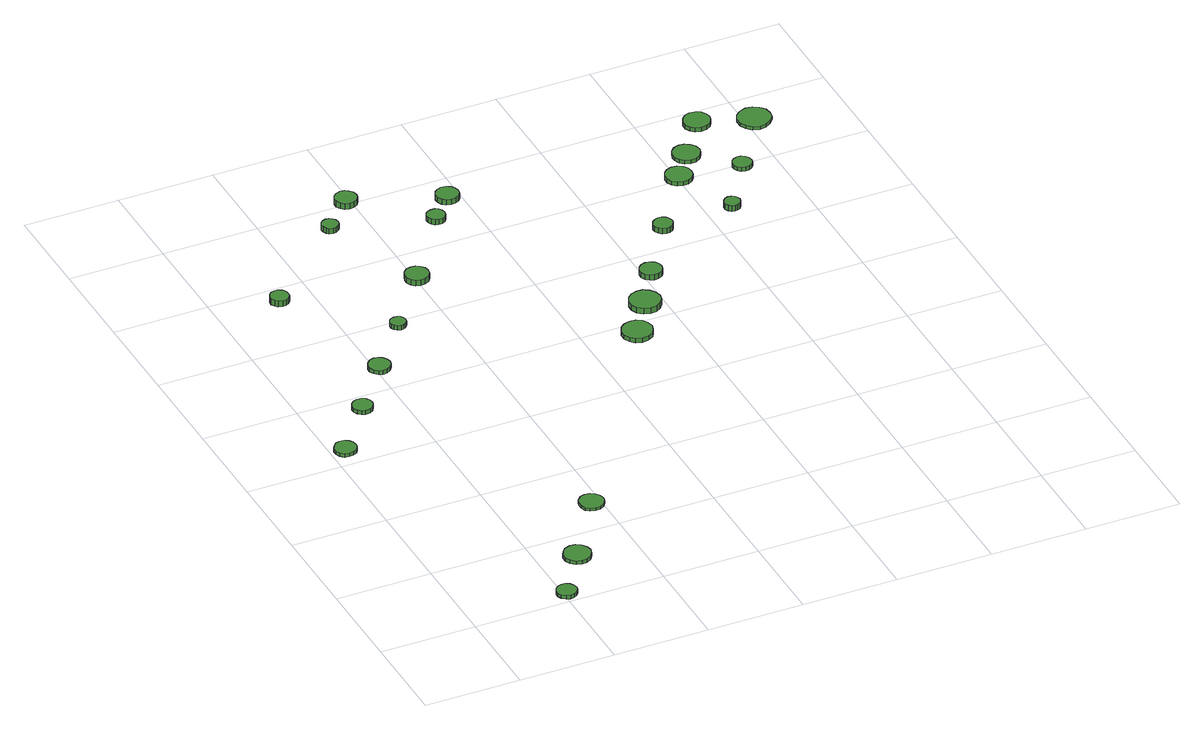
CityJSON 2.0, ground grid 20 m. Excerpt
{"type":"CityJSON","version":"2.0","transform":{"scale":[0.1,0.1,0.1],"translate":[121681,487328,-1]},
"CityObjects":{
"tree1":{"type":"SolitaryVegetationObject","attributes":{"function":"something"},"geometry":[{"type":"MultiSurface","lod":"1","boundaries":[[[0,1,2,3,4,5,6,7,8,9,10,11,12,13,14]],[[15,16,17,18,19,20,21,22,23,24,25,26,27,28,29]],[[0,29,28,1]],[[1,28,27,2]],[[2,27,26,3]],[[3,26,25,4]],[[4,25,24,5]],[[5,24,23,6]],[[6,23,22,7]],[[7,22,21,8]],[[8,21,20,9]],[[9,20,19,10]],[[10,19,18,11]],[[11,18,17,12]],[[12,17,16,13]],[[13,16,15,14]],[[14,15,29,0]]]}]},
"tree2":{"type":"SolitaryVegetationObject","attributes":{"function":"something"},"geometry":[{"type":"MultiSurface","lod":"1","boundaries":[[[30,31,32,33,34,35,36,37,38,39,40,41,42,43,44]],[[45,46,47,48,49,50,51,52,53,54,55,56,57,58,59]],[[30,59,58,31]],[[31,58,57,32]],[[32,57,56,33]],[[33,56,55,34]],[[34,55,54,35]],[[35,54,53,36]],[[36,53,52,37]],[[37,52,51,38]],[[38,51,50,39]],[[39,50,49,40]],[[40,49,48,41]],[[41,48,47,42]],[[42,47,46,43]],[[43,46,45,44]],[[44,45,59,30]]]}]},
"tree3":{"type":"SolitaryVegetationObject","attributes":{"function":"something"},"geometry":[{"type":"MultiSurface","lod":"1","boundaries":[[[60,61,62,63,64,65,66,67,68,69,70,71,72,73,74]],[[75,76,77,78,79,80,81,82,83,84,85,86,87,88,89]],[[60,89,88,61]],[[61,88,87,62]],[[62,87,86,63]],[[63,86,85,64]],[[64,85,84,65]],[[65,84,83,66]],[[66,83,82,67]],[[67,82,81,68]],[[68,81,80,69]],[[69,80,79,70]],[[70,79,78,71]],[[71,78,77,72]],[[72,77,76,73]],[[73,76,75,74]],[[74,75,89,60]]]}]},
"tree4":{"type":"SolitaryVegetationObject","attributes":{"function":"something"},"geometry":[{"type":"MultiSurface","lod":"1","boundaries":[[[90,91,92,93,94,95,96,97,98,99,100,101,102,103,104]],[[105,106,107,108,109,110,111,112,113,114,115,116,117,118,119]],[[90,119,118,91]],[[91,118,117,92]],[[92,117,116,93]],[[93,116,115,94]],[[94,115,114,95]],[[95,114,113,96]],[[96,113,112,97]],[[97,112,111,98]],[[98,111,110,99]],[[99,110,109,100]],[[100,109,108,101]],[[101,108,107,102]],[[102,107,106,103]],[[103,106,105,104]],[[104,105,119,90]]]}]},
"tree5":{"type":"SolitaryVegetationObject","attributes":{"function":"something"},"geometry":[{"type":"MultiSurface","lod":"1","boundaries":[[[120,121,122,123,124,125,126,127,128,129,130,131,132,133,134]],[[135,136,137,138,139,140,141,142,143,144,145,146,147,148,149]],[[120,149,148,121]],[[121,148,147,122]],[[122,147,146,123]],[[123,146,145,124]],[[124,145,144,125]],[[125,144,143,126]],[[126,143,142,127]],[[127,142,141,128]],[[128,141,140,129]],[[129,140,139,130]],[[130,139,138,131]],[[131,138,137,132]],[[132,137,136,133]],[[133,136,135,134]],[[134,135,149,120]]]}]},
"tree6":{"type":"SolitaryVegetationObject","attributes":{"function":"something"},"geometry":[{"type":"MultiSurface","lod":"1","boundaries":[[[150,151,152,153,154,155,156,157,158,159,160,161,162,163,164]],[[165,166,167,168,169,170,171,172,173,174,175,176,177,178,179]],[[150,179,178,151]],[[151,178,177,152]],[[152,177,176,153]],[[153,176,175,154]],[[154,175,174,155]],[[155,174,173,156]],[[156,173,172,157]],[[157,172,171,158]],[[158,171,170,159]],[[159,170,169,160]],[[160,169,168,161]],[[161,168,167,162]],[[162,167,166,163]],[[163,166,165,164]],[[164,165,179,150]]]}]},
"tree7":{"type":"SolitaryVegetationObject","attributes":{"function":"something"},"geometry":[{"type":"MultiSurface","lod":"1","boundaries":[[[180,181,182,183,184,185,186,187,188,189,190,191,192,193,194]],[[195,196,197,198,199,200,201,202,203,204,205,206,207,208,209]],[[180,209,208,181]],[[181,208,207,182]],[[182,207,206,183]],[[183,206,205,184]],[[184,205,204,185]],[[185,204,203,186]],[[186,203,202,187]],[[187,202,201,188]],[[188,201,200,189]],[[189,200,199,190]],[[190,199,198,191]],[[191,198,197,192]],[[192,197,196,193]],[[193,196,195,194]],[[194,195,209,180]]]}]},
"tree8":{"type":"SolitaryVegetationObject","attributes":{"function":"something"},"geometry":[{"type":"MultiSurface","lod":"1","boundaries":[[[210,211,212,213,214,215,216,217,218,219,220,221,222,223,224]],[[225,226,227,228,229,230,231,232,233,234,235,236,237,238,239]],[[210,239,238,211]],[[211,238,237,212]],[[212,237,236,213]],[[213,236,235,214]],[[214,235,234,215]],[[215,234,233,216]],[[216,233,232,217]],[[217,232,231,218]],[[218,231,230,219]],[[219,230,229,220]],[[220,229,228,221]],[[221,228,227,222]],[[222,227,226,223]],[[223,226,225,224]],[[224,225,239,210]]]}]},
"tree9":{"type":"SolitaryVegetationObject","attributes":{"function":"something"},"geometry":[{"type":"MultiSurface","lod":"1","boundaries":[[[240,241,242,243,244,245,246,247,248,249,250,251,252,253,254]],[[255,256,257,258,259,260,261,262,263,264,265,266,267,268,269]],[[240,269,268,241]],[[241,268,267,242]],[[242,267,266,243]],[[243,266,265,244]],[[244,265,264,245]],[[245,264,263,246]],[[246,263,262,247]],[[247,262,261,248]],[[248,261,260,249]],[[249,260,259,250]],[[250,259,258,251]],[[251,258,257,252]],[[252,257,256,253]],[[253,256,255,254]],[[254,255,269,240]]]}]},
"tree10":{"type":"SolitaryVegetationObject","attributes":{"function":"something"},"geometry":[{"type":"MultiSurface","lod":"1","boundaries":[[[270,271,272,273,274,275,276,277,278,279,280,281,282,283,284]],[[285,286,287,288,289,290,291,292,293,294,295,296,297,298,299]],[[270,299,298,271]],[[271,298,297,272]],[[272,297,296,273]],[[273,296,295,274]],[[274,295,294,275]],[[275,294,293,276]],[[276,293,292,277]],[[277,292,291,278]],[[278,291,290,279]],[[279,290,289,280]],[[280,289,288,281]],[[281,288,287,282]],[[282,287,286,283]],[[283,286,285,284]],[[284,285,299,270]]]}]},
"tree11":{"type":"SolitaryVegetationObject","attributes":{"function":"something"},"geometry":[{"type":"MultiSurface","lod":"1","boundaries":[[[300,301,302,303,304,305,306,307,308,309,310,311,312,313,314]],[[315,316,317,318,319,320,321,322,323,324,325,326,327,328,329]],[[300,329,328,301]],[[301,328,327,302]],[[302,327,326,303]],[[303,326,325,304]],[[304,325,324,305]],[[305,324,323,306]],[[306,323,322,307]],[[307,322,321,308]],[[308,321,320,309]],[[309,320,319,310]],[[310,319,318,311]],[[311,318,317,312]],[[312,317,316,313]],[[313,316,315,314]],[[314,315,329,300]]]}]},
"tree12":{"type":"SolitaryVegetationObject","attributes":{"function":"something"},"geometry":[{"type":"MultiSurface","lod":"1","boundaries":[[[330,331,332,333,334,335,336,337,338,339,340,341,342,343,344]],[[345,346,347,348,349,350,351,352,353,354,355,356,357,358,359]],[[330,359,358,331]],[[331,358,357,332]],[[332,357,356,333]],[[333,356,355,334]],[[334,355,354,335]],[[335,354,353,336]],[[336,353,352,337]],[[337,352,351,338]],[[338,351,350,339]],[[339,350,349,340]],[[340,349,348,341]],[[341,348,347,342]],[[342,347,346,343]],[[343,346,345,344]],[[344,345,359,330]]]}]},
"tree13":{"type":"SolitaryVegetationObject","attributes":{"function":"something"},"geometry":[{"type":"MultiSurface","lod":"1","boundaries":[[[360,361,362,363,364,365,366,367,368,369,370,371,372,373,374]],[[375,376,377,378,379,380,381,382,383,384,385,386,387,388,389]],[[360,389,388,361]],[[361,388,387,362]],[[362,387,386,363]],[[363,386,385,364]],[[364,385,384,365]],[[365,384,383,366]],[[366,383,382,367]],[[367,382,381,368]],[[368,381,380,369]],[[369,380,379,370]],[[370,379,378,371]],[[371,378,377,372]],[[372,377,376,373]],[[373,376,375,374]],[[374,375,389,360]]]}]},
"tree14":{"type":"SolitaryVegetationObject","attributes":{"function":"something"},"geometry":[{"type":"MultiSurface","lod":"1","boundaries":[[[390,391,392,393,394,395,396,397,398,399,400,401,402,403,404]],[[405,406,407,408,409,410,411,412,413,414,415,416,417,418,419]],[[390,419,418,391]],[[391,418,417,392]],[[392,417,416,393]],[[393,416,415,394]],[[394,415,414,395]],[[395,414,413,396]],[[396,413,412,397]],[[397,412,411,398]],[[398,411,410,399]],[[399,410,409,400]],[[400,409,408,401]],[[401,408,407,402]],[[402,407,406,403]],[[403,406,405,404]],[[404,405,419,390]]]}]},
"tree15":{"type":"SolitaryVegetationObject","attributes":{"function":"something"},"geometry":[{"type":"MultiSurface","lod":"1","boundaries":[[[420,421,422,423,424,425,426,427,428,429,430,431,432,433,434]],[[435,436,437,438,439,440,441,442,443,444,445,446,447,448,449]],[[420,449,448,421]],[[421,448,447,422]],[[422,447,446,423]],[[423,446,445,424]],[[424,445,444,425]],[[425,444,443,426]],[[426,443,442,427]],[[427,442,441,428]],[[428,441,440,429]],[[429,440,439,430]],[[430,439,438,431]],[[431,438,437,432]],[[432,437,436,433]],[[433,436,435,434]],[[434,435,449,420]]]}]},
"tree16":{"type":"SolitaryVegetationObject","attributes":{"function":"something"},"geometry":[{"type":"MultiSurface","lod":"1","boundaries":[[[450,451,452,453,454,455,456,457,458,459,460,461,462,463,464]],[[465,466,467,468,469,470,471,472,473,474,475,476,477,478,479]],[[450,479,478,451]],[[451,478,477,452]],[[452,477,476,453]],[[453,476,475,454]],[[454,475,474,455]],[[455,474,473,456]],[[456,473,472,457]],[[457,472,471,458]],[[458,471,470,459]],[[459,470,469,460]],[[460,469,468,461]],[[461,468,467,462]],[[462,467,466,463]],[[463,466,465,464]],[[464,465,479,450]]]}]},
"tree17":{"type":"SolitaryVegetationObject","attributes":{"function":"something"},"geometry":[{"type":"MultiSurface","lod":"1","boundaries":[[[480,481,482,483,484,485,486,487,488,489,490,491,492,493,494]],[[495,496,497,498,499,500,501,502,503,504,505,506,507,508,509]],[[480,509,508,481]],[[481,508,507,482]],[[482,507,506,483]],[[483,506,505,484]],[[484,505,504,485]],[[485,504,503,486]],[[486,503,502,487]],[[487,502,501,488]],[[488,501,500,489]],[[489,500,499,490]],[[490,499,498,491]],[[491,498,497,492]],[[492,497,496,493]],[[493,496,495,494]],[[494,495,509,480]]]}]},
"tree18":{"type":"SolitaryVegetationObject","attributes":{"function":"something"},"geometry":[{"type":"MultiSurface","lod":"1","boundaries":[[[510,511,512,513,514,515,516,517,518,519,520,521,522,523,524]],[[525,526,527,528,529,530,531,532,533,534,535,536,537,538,539]],[[510,539,538,511]],[[511,538,537,512]],[[512,537,536,513]],[[513,536,535,514]],[[514,535,534,515]],[[515,534,533,516]],[[516,533,532,517]],[[517,532,531,518]],[[518,531,530,519]],[[519,530,529,520]],[[520,529,528,521]],[[521,528,527,522]],[[522,527,526,523]],[[523,526,525,524]],[[524,525,539,510]]]}]},
"tree19":{"type":"SolitaryVegetationObject","attributes":{"function":"something"},"geometry":[{"type":"MultiSurface","lod":"1","boundaries":[[[540,541,542,543,544,545,546,547,548,549,550,551,552,553,554]],[[555,556,557,558,559,560,561,562,563,564,565,566,567,568,569]],[[540,569,568,541]],[[541,568,567,542]],[[542,567,566,543]],[[543,566,565,544]],[[544,565,564,545]],[[545,564,563,546]],[[546,563,562,547]],[[547,562,561,548]],[[548,561,560,549]],[[549,560,559,550]],[[550,559,558,551]],[[551,558,557,552]],[[552,557,556,553]],[[553,556,555,554]],[[554,555,569,540]]]}]},
"tree20":{"type":"SolitaryVegetationObject","attributes":{"function":"something"},"geometry":[{"type":"MultiSurface","lod":"1","boundaries":[[[570,571,572,573,574,575,576,577,578,579,580,581,582,583,584]],[[585,586,587,588,589,590,591,592,593,594,595,596,597,598,599]],[[570,599,598,571]],[[571,598,597,572]],[[572,597,596,573]],[[573,596,595,574]],[[574,595,594,575]],[[575,594,593,576]],[[576,593,592,577]],[[577,592,591,578]],[[578,591,590,579]],[[579,590,589,580]],[[580,589,588,581]],[[581,588,587,582]],[[582,587,586,583]],[[583,586,585,584]],[[584,585,599,570]]]}]},
"tree21":{"type":"SolitaryVegetationObject","attributes":{"function":"something"},"geometry":[{"type":"MultiSurface","lod":"1","boundaries":[[[600,601,602,603,604,605,606,607,608,609,610,611,612,613,614]],[[615,616,617,618,619,620,621,622,623,624,625,626,627,628,629]],[[600,629,628,601]],[[601,628,627,602]],[[602,627,626,603]],[[603,626,625,604]],[[604,625,624,605]],[[605,624,623,606]],[[606,623,622,607]],[[607,622,621,608]],[[608,621,620,609]],[[609,620,619,610]],[[610,619,618,611]],[[611,618,617,612]],[[612,617,616,613]],[[613,616,615,614]],[[614,615,629,600]]]}]},
"tree22":{"type":"SolitaryVegetationObject","attributes":{"function":"something"},"geometry":[{"type":"MultiSurface","lod":"1","boundaries":[[[630,631,632,633,634,635,636,637,638,639,640,641,642,643,644]],[[645,646,647,648,649,650,651,652,653,654,655,656,657,658,659]],[[630,659,658,631]],[[631,658,657,632]],[[632,657,656,633]],[[633,656,655,634]],[[634,655,654,635]],[[635,654,653,636]],[[636,653,652,637]],[[637,652,651,638]],[[638,651,650,639]],[[639,650,649,640]],[[640,649,648,641]],[[641,648,647,642]],[[642,647,646,643]],[[643,646,645,644]],[[644,645,659,630]]]}]},
"tree23":{"type":"SolitaryVegetationObject","attributes":{"function":"something"},"geometry":[{"type":"MultiSurface","lod":"1","boundaries":[[[660,661,662,663,664,665,666,667,668,669,670,671,672,673,674]],[[675,676,677,678,679,680,681,682,683,684,685,686,687,688,689]],[[660,689,688,661]],[[661,688,687,662]],[[662,687,686,663]],[[663,686,685,664]],[[664,685,684,665]],[[665,684,683,666]],[[666,683,682,667]],[[667,682,681,668]],[[668,681,680,669]],[[669,680,679,670]],[[670,679,678,671]],[[671,678,677,672]],[[672,677,676,673]],[[673,676,675,674]],[[674,675,689,660]]]}]}
},
"vertices":[
[229,29,14],[227,37,14],[222,44,14],[214,49,14],[206,49,14],[198,47,14],[191,41,14],[188,33,14],[188,24,14],[191,17,14],[198,11,14],[206,8,14],[214,9,14],[222,13,14],[227,20,14],[227,20,6],[222,13,6],[214,9,6],[206,8,6],[198,11,6],[191,17,6],[188,24,6],[188,33,6],[191,41,6],[198,47,6],[206,49,6],[214,49,6],[222,44,6],[227,37,6],[229,29,6],
[52,643,17],[50,652,17],[45,660,17],[37,665,17],[27,666,17],[18,663,17],[11,656,17],[7,648,17],[7,638,17],[11,630,17],[18,623,17],[27,621,17],[37,622,17],[45,626,17],[50,634,17],[50,634,9],[45,626,9],[37,622,9],[27,621,9],[18,623,9],[11,630,9],[7,638,9],[7,648,9],[11,656,9],[18,663,9],[27,666,9],[37,665,9],[45,660,9],[50,652,9],[52,643,9],
[308,133,14],[305,144,14],[298,154,14],[288,160,14],[277,161,14],[265,157,14],[257,149,14],[252,139,14],[252,127,14],[257,116,14],[265,108,14],[277,105,14],[288,106,14],[298,112,14],[305,121,14],[305,121,6],[298,112,6],[288,106,6],[277,105,6],[265,108,6],[257,116,6],[252,127,6],[252,139,6],[257,149,6],[265,157,6],[277,161,6],[288,160,6],[298,154,6],[305,144,6],[308,133,6],
[141,758,18],[139,767,18],[134,774,18],[126,778,18],[117,779,18],[109,776,18],[103,771,18],[99,763,18],[99,754,18],[103,746,18],[109,740,18],[117,737,18],[126,738,18],[134,742,18],[139,750,18],[139,750,9],[134,742,9],[126,738,9],[117,737,9],[109,740,9],[103,746,9],[99,754,9],[99,763,9],[103,771,9],[109,776,9],[117,779,9],[126,778,9],[134,774,9],[139,767,9],[141,758,9],
[406,281,13],[403,292,13],[397,300,13],[388,306,13],[377,307,13],[367,304,13],[359,296,13],[355,287,13],[355,276,13],[359,266,13],[367,259,13],[377,256,13],[388,257,13],[397,262,13],[403,271,13],[403,271,7],[397,262,7],[388,257,7],[377,256,7],[367,259,7],[359,266,7],[355,276,7],[355,287,7],[359,296,7],[367,304,7],[377,307,7],[388,306,7],[397,300,7],[403,292,7],[406,281,7],
[231,870,17],[229,879,17],[223,887,17],[215,892,17],[206,893,17],[197,890,17],[190,883,17],[186,875,17],[186,865,17],[190,857,17],[197,850,17],[206,847,17],[215,848,17],[223,853,17],[229,861,17],[229,861,8],[223,853,8],[215,848,8],[206,847,8],[197,850,8],[190,857,8],[186,865,8],[186,875,8],[190,883,8],[197,890,8],[206,893,8],[215,892,8],[223,887,8],[229,879,8],[231,870,8],
[150,1155,22],[149,1163,22],[144,1170,22],[137,1174,22],[129,1174,22],[121,1172,22],[116,1167,22],[112,1159,22],[112,1151,22],[116,1144,22],[121,1139,22],[129,1136,22],[137,1137,22],[144,1141,22],[149,1147,22],[149,1147,9],[144,1141,9],[137,1137,9],[129,1136,9],[121,1139,9],[116,1144,9],[112,1151,9],[112,1159,9],[116,1167,9],[121,1172,9],[129,1174,9],[137,1174,9],[144,1170,9],[149,1163,9],[150,1155,9],
[318,985,18],[317,992,18],[313,997,18],[307,1000,18],[301,1001,18],[294,999,18],[289,995,18],[286,988,18],[286,982,18],[289,976,18],[294,971,18],[301,969,18],[307,970,18],[313,973,18],[317,978,18],[317,978,8],[313,973,8],[307,970,8],[301,969,8],[294,971,8],[289,976,8],[286,982,8],[286,988,8],[289,995,8],[294,999,8],[301,1001,8],[307,1000,8],[313,997,8],[317,992,8],[318,985,8],
[337,1327,28],[335,1334,28],[331,1339,28],[325,1343,28],[318,1344,28],[311,1342,28],[306,1337,28],[303,1330,28],[303,1323,28],[306,1316,28],[311,1311,28],[318,1309,28],[325,1310,28],[331,1314,28],[335,1319,28],[335,1319,16],[331,1314,16],[325,1310,16],[318,1309,16],[311,1311,16],[306,1316,16],[303,1323,16],[303,1330,16],[306,1337,16],[311,1342,16],[318,1344,16],[325,1343,16],[331,1339,16],[335,1334,16],[337,1327,16],
[425,1109,24],[423,1119,24],[417,1127,24],[408,1132,24],[398,1133,24],[388,1130,24],[381,1123,24],[377,1114,24],[377,1104,24],[381,1095,24],[388,1088,24],[398,1085,24],[408,1086,24],[417,1091,24],[423,1099,24],[423,1099,11],[417,1091,11],[408,1086,11],[398,1085,11],[388,1088,11],[381,1095,11],[377,1104,11],[377,1114,11],[381,1123,11],[388,1130,11],[398,1133,11],[408,1132,11],[417,1127,11],[423,1119,11],[425,1109,11],
[409,1397,26],[407,1407,26],[401,1414,26],[393,1419,26],[384,1420,26],[375,1417,26],[368,1411,26],[364,1402,26],[364,1393,26],[368,1384,26],[375,1378,26],[384,1375,26],[393,1376,26],[401,1380,26],[407,1388,26],[407,1388,13],[401,1380,13],[393,1376,13],[384,1375,13],[375,1378,13],[368,1384,13],[364,1393,13],[364,1402,13],[368,1411,13],[375,1417,13],[384,1420,13],[393,1419,13],[401,1414,13],[407,1407,13],[409,1397,13],
[538,1274,24],[536,1282,24],[532,1288,24],[525,1292,24],[517,1292,24],[510,1290,24],[504,1285,24],[501,1278,24],[501,1270,24],[504,1263,24],[510,1258,24],[517,1256,24],[525,1256,24],[532,1260,24],[536,1266,24],[536,1266,12],[532,1260,12],[525,1256,12],[517,1256,12],[510,1258,12],[504,1263,12],[501,1270,12],[501,1278,12],[504,1285,12],[510,1290,12],[517,1292,12],[525,1292,12],[532,1288,12],[536,1282,12],[538,1274,12],
[737,765,17],[734,778,17],[727,789,17],[716,795,17],[703,796,17],[690,792,17],[681,784,17],[675,772,17],[675,759,17],[681,747,17],[690,738,17],[703,734,17],[716,736,17],[727,742,17],[734,753,17],[734,753,7],[727,742,7],[716,736,7],[703,734,7],[690,738,7],[681,747,7],[675,759,7],[675,772,7],[681,784,7],[690,792,7],[703,796,7],[716,795,7],[727,789,7],[734,778,7],[737,765,7],
[596,1336,19],[594,1345,19],[589,1353,19],[580,1358,19],[570,1359,19],[561,1356,19],[554,1350,19],[550,1341,19],[550,1331,19],[554,1322,19],[561,1316,19],[570,1313,19],[580,1314,19],[589,1319,19],[594,1326,19],[594,1326,7],[589,1319,7],[580,1314,7],[570,1313,7],[561,1316,7],[554,1322,7],[550,1331,7],[550,1341,7],[554,1350,7],[561,1356,7],[570,1359,7],[580,1358,7],[589,1353,7],[594,1345,7],[596,1336,7],
[793,847,20],[790,860,20],[782,871,20],[771,878,20],[758,879,20],[745,875,20],[735,866,20],[730,854,20],[730,841,20],[735,829,20],[745,820,20],[758,816,20],[771,817,20],[782,824,20],[790,834,20],[790,834,7],[782,824,7],[771,817,7],[758,816,7],[745,820,7],[735,829,7],[730,841,7],[730,854,7],[735,866,7],[745,875,7],[758,879,7],[771,878,7],[782,871,7],[790,860,7],[793,847,7],
[836,932,24],[834,941,24],[829,948,24],[820,953,24],[811,954,24],[802,951,24],[795,945,24],[791,936,24],[791,927,24],[795,918,24],[802,912,24],[811,909,24],[820,910,24],[829,915,24],[834,922,24],[834,922,12],[829,915,12],[820,910,12],[811,909,12],[802,912,12],[795,918,12],[791,927,12],[791,936,12],[795,945,12],[802,951,12],[811,954,12],[820,953,12],[829,948,12],[834,941,12],[836,932,12],
[920,1060,25],[918,1068,25],[913,1075,25],[906,1079,25],[898,1080,25],[890,1077,25],[884,1072,25],[880,1064,25],[880,1056,25],[884,1048,25],[890,1043,25],[898,1040,25],[906,1041,25],[913,1045,25],[918,1052,25],[918,1052,13],[913,1045,13],[906,1041,13],[898,1040,13],[890,1043,13],[884,1048,13],[880,1056,13],[880,1064,13],[884,1072,13],[890,1077,13],[898,1080,13],[906,1079,13],[913,1075,13],[918,1068,13],[920,1060,13],
[1031,1208,16],[1028,1220,16],[1022,1229,16],[1012,1235,16],[1000,1236,16],[989,1232,16],[981,1225,16],[976,1214,16],[976,1203,16],[981,1192,16],[989,1185,16],[1000,1181,16],[1012,1182,16],[1022,1188,16],[1028,1197,16],[1028,1197,7],[1022,1188,7],[1012,1182,7],[1000,1181,7],[989,1185,7],[981,1192,7],[976,1203,7],[976,1214,7],[981,1225,7],[989,1232,7],[1000,1236,7],[1012,1235,7],[1022,1229,7],[1028,1220,7],[1031,1208,7],
[1070,1075,22],[1068,1081,22],[1064,1087,22],[1058,1090,22],[1052,1091,22],[1045,1089,22],[1040,1084,22],[1037,1078,22],[1037,1071,22],[1040,1065,22],[1045,1060,22],[1052,1058,22],[1058,1059,22],[1064,1062,22],[1068,1068,22],[1068,1068,9],[1064,1062,9],[1058,1059,9],[1052,1058,9],[1045,1060,9],[1040,1065,9],[1037,1071,9],[1037,1078,9],[1040,1084,9],[1045,1089,9],[1052,1091,9],[1058,1090,9],[1064,1087,9],[1068,1081,9],[1070,1075,9],
[1077,1270,15],[1074,1282,15],[1067,1291,15],[1057,1297,15],[1046,1299,15],[1034,1295,15],[1026,1287,15],[1021,1276,15],[1021,1265,15],[1026,1254,15],[1034,1246,15],[1046,1242,15],[1057,1244,15],[1067,1249,15],[1074,1259,15],[1074,1259,7],[1067,1249,7],[1057,1244,7],[1046,1242,7],[1034,1246,7],[1026,1254,7],[1021,1265,7],[1021,1276,7],[1026,1287,7],[1034,1295,7],[1046,1299,7],[1057,1297,7],[1067,1291,7],[1074,1282,7],[1077,1270,7],
[1151,1194,16],[1149,1202,16],[1144,1209,16],[1137,1213,16],[1129,1214,16],[1121,1211,16],[1115,1206,16],[1112,1198,16],[1112,1190,16],[1115,1183,16],[1121,1177,16],[1129,1175,16],[1137,1176,16],[1144,1180,16],[1149,1186,16],[1149,1186,7],[1144,1180,7],[1137,1176,7],[1129,1175,7],[1121,1177,7],[1115,1183,7],[1112,1190,7],[1112,1198,7],[1115,1206,7],[1121,1211,7],[1129,1214,7],[1137,1213,7],[1144,1209,7],[1149,1202,7],[1151,1194,7],
[1141,1360,16],[1138,1371,16],[1132,1381,16],[1122,1386,16],[1110,1388,16],[1099,1384,16],[1091,1376,16],[1086,1366,16],[1086,1354,16],[1091,1344,16],[1099,1336,16],[1110,1333,16],[1122,1334,16],[1132,1340,16],[1138,1349,16],[1138,1349,7],[1132,1340,7],[1122,1334,7],[1110,1333,7],[1099,1336,7],[1091,1344,7],[1086,1354,7],[1086,1366,7],[1091,1376,7],[1099,1384,7],[1110,1388,7],[1122,1386,7],[1132,1381,7],[1138,1371,7],[1141,1360,7],
[1252,1325,14],[1250,1339,14],[1241,1350,14],[1229,1357,14],[1215,1359,14],[1201,1354,14],[1191,1345,14],[1185,1332,14],[1185,1318,14],[1191,1305,14],[1201,1295,14],[1215,1291,14],[1229,1293,14],[1241,1300,14],[1250,1311,14],[1250,1311,7],[1241,1300,7],[1229,1293,7],[1215,1291,7],[1201,1295,7],[1191,1305,7],[1185,1318,7],[1185,1332,7],[1191,1345,7],[1201,1354,7],[1215,1359,7],[1229,1357,7],[1241,1350,7],[1250,1339,7],[1252,1325,7]
]}
